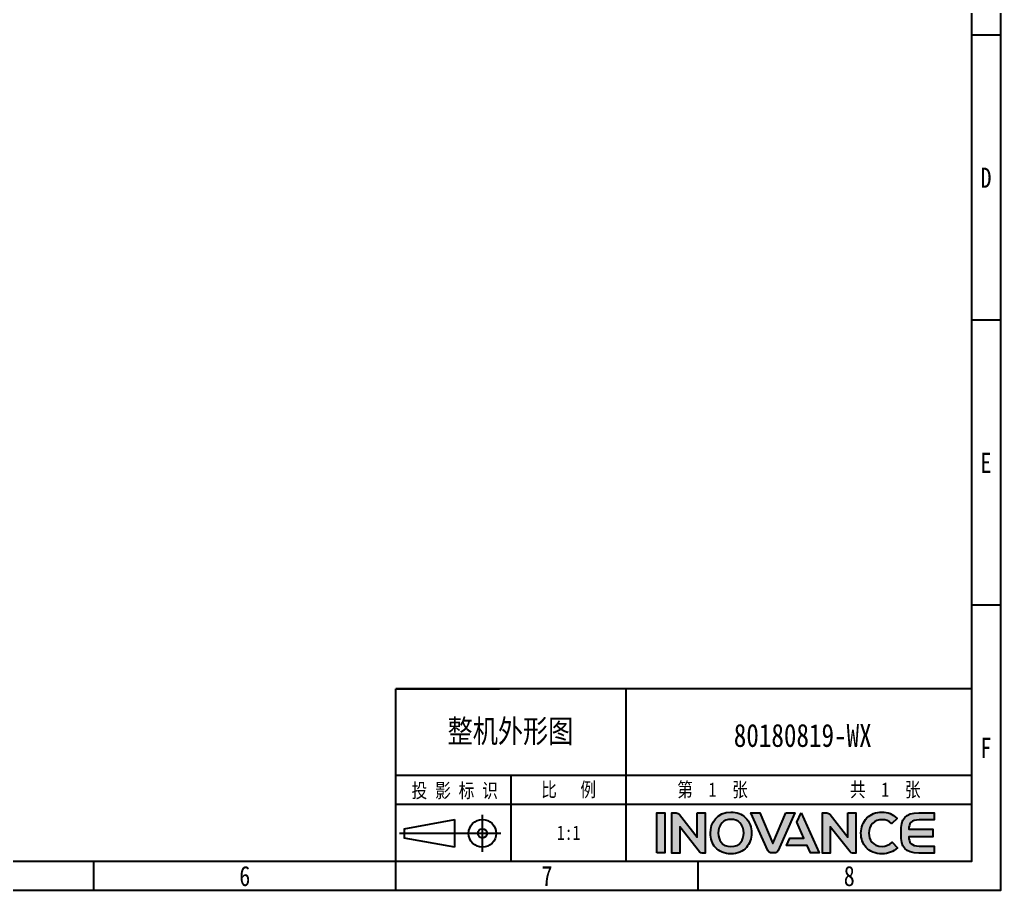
# Model space of a CAD drawing. Header units: millimetres. Extents: x 4086 to 8318, y 123 to 1549.
# Drawn here: x 7500 to 8318, y 123 to 849 of the extents above; entities that cross this region are included whole.
import ezdxf
from ezdxf.enums import TextEntityAlignment as Align

# ---------------------------------------------------------------- set-up
doc = ezdxf.new("R2010")
doc.units = ezdxf.units.MM
doc.layers.add('logo-蓝色', color=142, linetype='Continuous')
doc.styles.get("Standard").update_dxf_attribs({"font": ''})
doc.styles.get('Standard').set_extended_font_data('SimSun')

# ---------------------------------------------------------------- blocks, each defined once
blk = doc.blocks.new('3')
at = {"layer": 'logo-蓝色'}
h = blk.add_hatch(color=256, dxfattribs=at)
h.dxf.hatch_style = 1
edge = h.paths.add_edge_path(flags=16)
edge.add_spline(control_points=[(8086.01, 179.5), (8087.9, 181.44), (8090.43, 182.41), (8093.51, 182.41), (8093.51, 182.41), (8096.58, 182.41), (8099.08, 181.45), (8100.94, 179.56), (8100.94, 179.56), (8103, 177.46), (8104.15, 174.28), (8104.1, 170.85), (8104.1, 170.85), (8104, 165.5), (8101.17, 159.79), (8093.51, 159.79), (8093.51, 159.79), (8085.89, 159.79), (8083.02, 165.48), (8082.88, 170.8), (8082.88, 170.8), (8082.79, 174.2), (8083.93, 177.37), (8086.01, 179.5)], knot_values=[0, 0, 0, 0, 0.166667, 0.166667, 0.166667, 0.166667, 0.333333, 0.333333, 0.333333, 0.333333, 0.5, 0.5, 0.5, 0.5, 0.666667, 0.666667, 0.666667, 0.666667, 0.833333, 0.833333, 0.833333, 0.833333, 1, 1, 1, 1], degree=3, periodic=0)
edge = h.paths.add_edge_path()
edge.add_spline(control_points=[(8093.51, 188.49), (8081.7, 188.49), (8076.33, 179.37), (8076.33, 170.89), (8076.33, 170.89), (8076.33, 166.28), (8077.82, 162.06), (8080.52, 159), (8080.52, 159), (8083.59, 155.51), (8088.09, 153.67), (8093.51, 153.67), (8093.51, 153.67), (8098.9, 153.67), (8103.38, 155.54), (8106.45, 159.07), (8106.45, 159.07), (8109.1, 162.15), (8110.59, 166.36), (8110.64, 170.93), (8110.64, 170.93), (8110.69, 175.86), (8108.9, 180.53), (8105.72, 183.74), (8105.72, 183.74), (8102.65, 186.85), (8098.42, 188.49), (8093.51, 188.49)], knot_values=[0, 0, 0, 0, 0.142857, 0.142857, 0.142857, 0.142857, 0.285714, 0.285714, 0.285714, 0.285714, 0.428571, 0.428571, 0.428571, 0.428571, 0.571429, 0.571429, 0.571429, 0.571429, 0.714286, 0.714286, 0.714286, 0.714286, 0.857143, 0.857143, 0.857143, 0.857143, 1, 1, 1, 1], degree=3, periodic=0)
h = blk.add_hatch(color=256, dxfattribs=at)
h.dxf.hatch_style = 1
edge = h.paths.add_edge_path()
edge.add_spline(control_points=[(8227.72, 163.21), (8225.7, 161.18), (8222.57, 159.93), (8219.57, 159.93), (8219.57, 159.93), (8211.43, 159.93), (8208.46, 165.59), (8208.42, 170.9), (8208.42, 170.9), (8208.4, 174.08), (8209.53, 177.06), (8211.55, 179.1), (8211.55, 179.1), (8213.52, 181.09), (8216.3, 182.14), (8219.57, 182.14), (8219.57, 182.14), (8222.6, 182.14), (8225.38, 181.05), (8227.39, 179.08), (8227.39, 179.08), (8227.39, 179.08), (8227.53, 178.95), (8227.53, 178.95), (8227.53, 178.95), (8227.53, 178.95), (8231.98, 183.24), (8231.98, 183.24), (8231.98, 183.24), (8231.98, 183.24), (8231.83, 183.39), (8231.83, 183.39), (8231.83, 183.39), (8228.44, 186.73), (8224.21, 188.49), (8219.57, 188.49), (8219.57, 188.49), (8214.39, 188.49), (8209.99, 186.82), (8206.81, 183.65), (8206.81, 183.65), (8203.66, 180.45), (8201.85, 175.81), (8201.87, 170.89), (8201.87, 170.89), (8201.9, 166.26), (8203.39, 162.06), (8206.1, 159.03), (8206.1, 159.03), (8209.22, 155.52), (8213.88, 153.67), (8219.57, 153.67), (8219.57, 153.67), (8224.57, 153.67), (8228.96, 155.39), (8232.25, 158.63), (8232.25, 158.63), (8232.25, 158.63), (8232.41, 158.77), (8232.41, 158.77), (8232.41, 158.77), (8232.41, 158.77), (8227.87, 163.36), (8227.87, 163.36), (8227.87, 163.36), (8227.87, 163.36), (8227.72, 163.21), (8227.72, 163.21)], knot_values=[0, 0, 0, 0, 0.058824, 0.058824, 0.058824, 0.058824, 0.117647, 0.117647, 0.117647, 0.117647, 0.176471, 0.176471, 0.176471, 0.176471, 0.235294, 0.235294, 0.235294, 0.235294, 0.294118, 0.294118, 0.294118, 0.294118, 0.352941, 0.352941, 0.352941, 0.352941, 0.411765, 0.411765, 0.411765, 0.411765, 0.470588, 0.470588, 0.470588, 0.470588, 0.529412, 0.529412, 0.529412, 0.529412, 0.588235, 0.588235, 0.588235, 0.588235, 0.647059, 0.647059, 0.647059, 0.647059, 0.705882, 0.705882, 0.705882, 0.705882, 0.764706, 0.764706, 0.764706, 0.764706, 0.823529, 0.823529, 0.823529, 0.823529, 0.882353, 0.882353, 0.882353, 0.882353, 0.941176, 0.941176, 0.941176, 0.941176, 1, 1, 1, 1], degree=3, periodic=0)
h = blk.add_hatch(color=256, dxfattribs=at)
h.dxf.hatch_style = 1
edge = h.paths.add_edge_path()
edge.add_spline(control_points=[(8031.7, 154.38), (8031.7, 154.38), (8038.29, 154.38), (8038.29, 154.38), (8038.29, 154.38), (8038.29, 154.38), (8038.29, 187.78), (8038.29, 187.78), (8038.29, 187.78), (8038.29, 187.78), (8031.7, 187.78), (8031.7, 187.78), (8031.7, 187.78), (8031.7, 187.78), (8031.7, 154.38), (8031.7, 154.38)], knot_values=[0, 0, 0, 0, 0.25, 0.25, 0.25, 0.25, 0.5, 0.5, 0.5, 0.5, 0.75, 0.75, 0.75, 0.75, 1, 1, 1, 1], degree=3, periodic=1)
h = blk.add_hatch(color=256, dxfattribs=at)
h.dxf.hatch_style = 1
edge = h.paths.add_edge_path()
edge.add_spline(control_points=[(8065.4, 187.81), (8065.4, 187.81), (8065.4, 167.7), (8065.4, 167.7), (8065.4, 167.7), (8065.4, 167.7), (8050.66, 186.34), (8050.66, 186.34), (8050.66, 186.34), (8050, 187.21), (8048.96, 187.76), (8047.8, 187.76), (8047.8, 187.76), (8047.8, 187.76), (8044.19, 187.76), (8044.19, 187.76), (8044.19, 187.76), (8044.19, 187.76), (8044.19, 154.35), (8044.19, 154.35), (8044.19, 154.35), (8044.19, 154.35), (8050.83, 154.35), (8050.83, 154.35), (8050.83, 154.35), (8050.83, 154.35), (8050.83, 176.2), (8050.83, 176.2), (8050.83, 176.2), (8050.83, 176.2), (8067.37, 155.37), (8067.37, 155.37), (8067.37, 155.37), (8067.85, 154.75), (8068.59, 154.35), (8069.43, 154.35), (8069.43, 154.35), (8069.43, 154.35), (8072.04, 154.35), (8072.04, 154.35), (8072.04, 154.35), (8072.04, 154.35), (8072.04, 187.81), (8072.04, 187.81), (8072.04, 187.81), (8072.04, 187.81), (8065.4, 187.81), (8065.4, 187.81)], knot_values=[0, 0, 0, 0, 0.083333, 0.083333, 0.083333, 0.083333, 0.166667, 0.166667, 0.166667, 0.166667, 0.25, 0.25, 0.25, 0.25, 0.333333, 0.333333, 0.333333, 0.333333, 0.416667, 0.416667, 0.416667, 0.416667, 0.5, 0.5, 0.5, 0.5, 0.583333, 0.583333, 0.583333, 0.583333, 0.666667, 0.666667, 0.666667, 0.666667, 0.75, 0.75, 0.75, 0.75, 0.833333, 0.833333, 0.833333, 0.833333, 0.916667, 0.916667, 0.916667, 0.916667, 1, 1, 1, 1], degree=3, periodic=1)
h = blk.add_hatch(color=256, dxfattribs=at)
h.dxf.hatch_style = 1
edge = h.paths.add_edge_path()
edge.add_spline(control_points=[(8139.36, 187.79), (8139.36, 187.79), (8128.43, 162.25), (8128.43, 162.25), (8128.43, 162.25), (8128.43, 162.25), (8117.51, 187.79), (8117.51, 187.79), (8117.51, 187.79), (8117.51, 187.79), (8110.08, 187.79), (8110.08, 187.79), (8110.08, 187.79), (8110.08, 187.79), (8124.11, 156.52), (8124.11, 156.52), (8124.11, 156.52), (8124.67, 155.26), (8125.93, 154.38), (8127.39, 154.38), (8127.39, 154.38), (8127.39, 154.38), (8127.42, 154.38), (8127.42, 154.38), (8127.42, 154.38), (8127.42, 154.38), (8129.44, 154.38), (8129.44, 154.38), (8129.44, 154.38), (8129.44, 154.38), (8129.47, 154.38), (8129.47, 154.38), (8129.47, 154.38), (8130.93, 154.38), (8132.19, 155.26), (8132.75, 156.51), (8132.75, 156.51), (8132.75, 156.51), (8146.79, 187.79), (8146.79, 187.79), (8146.79, 187.79), (8146.79, 187.79), (8139.36, 187.79), (8139.36, 187.79)], knot_values=[0, 0, 0, 0, 0.090909, 0.090909, 0.090909, 0.090909, 0.181818, 0.181818, 0.181818, 0.181818, 0.272727, 0.272727, 0.272727, 0.272727, 0.363636, 0.363636, 0.363636, 0.363636, 0.454545, 0.454545, 0.454545, 0.454545, 0.545455, 0.545455, 0.545455, 0.545455, 0.636364, 0.636364, 0.636364, 0.636364, 0.727273, 0.727273, 0.727273, 0.727273, 0.818182, 0.818182, 0.818182, 0.818182, 0.909091, 0.909091, 0.909091, 0.909091, 1, 1, 1, 1], degree=3, periodic=1)
h = blk.add_hatch(color=256, dxfattribs=at)
h.dxf.hatch_style = 1
edge = h.paths.add_edge_path()
edge.add_spline(control_points=[(8151.93, 187.79), (8151.93, 187.79), (8148.45, 180.02), (8148.45, 180.02), (8148.45, 180.02), (8148.45, 180.02), (8154.21, 166.81), (8154.21, 166.81), (8154.21, 166.81), (8154.21, 166.81), (8142.53, 166.81), (8142.53, 166.81), (8142.53, 166.81), (8142.53, 166.81), (8139.73, 160.6), (8139.73, 160.6), (8139.73, 160.6), (8139.73, 160.6), (8156.89, 160.6), (8156.89, 160.6), (8156.89, 160.6), (8156.89, 160.6), (8159.67, 154.38), (8159.67, 154.38), (8159.67, 154.38), (8159.67, 154.38), (8166.92, 154.38), (8166.92, 154.38), (8166.92, 154.38), (8166.92, 154.38), (8151.93, 187.79), (8151.93, 187.79)], knot_values=[0, 0, 0, 0, 0.125, 0.125, 0.125, 0.125, 0.25, 0.25, 0.25, 0.25, 0.375, 0.375, 0.375, 0.375, 0.5, 0.5, 0.5, 0.5, 0.625, 0.625, 0.625, 0.625, 0.75, 0.75, 0.75, 0.75, 0.875, 0.875, 0.875, 0.875, 1, 1, 1, 1], degree=3, periodic=1)
h = blk.add_hatch(color=256, dxfattribs=at)
h.dxf.hatch_style = 1
edge = h.paths.add_edge_path()
edge.add_spline(control_points=[(8190.9, 187.81), (8190.9, 187.81), (8190.9, 167.7), (8190.9, 167.7), (8190.9, 167.7), (8190.9, 167.7), (8176.15, 186.34), (8176.15, 186.34), (8176.15, 186.34), (8175.5, 187.21), (8174.46, 187.76), (8173.29, 187.76), (8173.29, 187.76), (8173.29, 187.76), (8169.69, 187.76), (8169.69, 187.76), (8169.69, 187.76), (8169.69, 187.76), (8169.69, 154.35), (8169.69, 154.35), (8169.69, 154.35), (8169.69, 154.35), (8176.33, 154.35), (8176.33, 154.35), (8176.33, 154.35), (8176.33, 154.35), (8176.33, 176.2), (8176.33, 176.2), (8176.33, 176.2), (8176.33, 176.2), (8192.87, 155.37), (8192.87, 155.37), (8192.87, 155.37), (8193.35, 154.75), (8194.1, 154.35), (8194.93, 154.35), (8194.93, 154.35), (8194.93, 154.35), (8197.54, 154.35), (8197.54, 154.35), (8197.54, 154.35), (8197.54, 154.35), (8197.54, 187.81), (8197.54, 187.81), (8197.54, 187.81), (8197.54, 187.81), (8190.9, 187.81), (8190.9, 187.81)], knot_values=[0, 0, 0, 0, 0.083333, 0.083333, 0.083333, 0.083333, 0.166667, 0.166667, 0.166667, 0.166667, 0.25, 0.25, 0.25, 0.25, 0.333333, 0.333333, 0.333333, 0.333333, 0.416667, 0.416667, 0.416667, 0.416667, 0.5, 0.5, 0.5, 0.5, 0.583333, 0.583333, 0.583333, 0.583333, 0.666667, 0.666667, 0.666667, 0.666667, 0.75, 0.75, 0.75, 0.75, 0.833333, 0.833333, 0.833333, 0.833333, 0.916667, 0.916667, 0.916667, 0.916667, 1, 1, 1, 1], degree=3, periodic=1)
h = blk.add_hatch(color=256, dxfattribs=at)
h.dxf.hatch_style = 1
edge = h.paths.add_edge_path()
edge.add_spline(control_points=[(8250.3, 181.96), (8250.3, 181.96), (8262.8, 181.96), (8262.8, 181.96), (8262.8, 181.96), (8262.8, 181.96), (8262.8, 187.79), (8262.8, 187.79), (8262.8, 187.79), (8262.8, 187.79), (8250.14, 187.79), (8250.14, 187.79), (8250.14, 187.79), (8238.49, 187.79), (8235.29, 183.33), (8235.29, 171.49), (8235.29, 171.49), (8235.29, 171.49), (8235.29, 171.09), (8235.29, 171.09), (8235.29, 171.09), (8235.29, 171.09), (8235.29, 171.07), (8235.29, 171.07), (8235.29, 171.07), (8235.29, 171.07), (8235.29, 171.06), (8235.29, 171.06), (8235.29, 171.06), (8235.29, 171.06), (8235.29, 171.06), (8235.29, 171.06), (8235.29, 171.06), (8235.29, 171.06), (8235.29, 170.65), (8235.29, 170.65), (8235.29, 170.65), (8235.29, 158.82), (8238.49, 154.36), (8250.14, 154.36), (8250.14, 154.36), (8250.14, 154.36), (8262.8, 154.36), (8262.8, 154.36), (8262.8, 154.36), (8262.8, 154.36), (8262.8, 160.18), (8262.8, 160.18), (8262.8, 160.18), (8262.8, 160.18), (8250.3, 160.18), (8250.3, 160.18), (8250.3, 160.18), (8247.22, 160.18), (8244.91, 160.74), (8243.48, 162.35), (8243.48, 162.35), (8242.37, 163.61), (8241.85, 165.63), (8241.72, 167.96), (8241.72, 167.96), (8241.72, 167.96), (8261.71, 167.96), (8261.71, 167.96), (8261.71, 167.96), (8261.71, 167.96), (8261.71, 171.07), (8261.71, 171.07), (8261.71, 171.07), (8261.71, 171.07), (8261.71, 174.19), (8261.71, 174.19), (8261.71, 174.19), (8261.71, 174.19), (8241.72, 174.19), (8241.72, 174.19), (8241.72, 174.19), (8241.85, 176.5), (8242.37, 178.53), (8243.48, 179.8), (8243.48, 179.8), (8244.91, 181.41), (8247.22, 181.96), (8250.3, 181.96)], knot_values=[0, 0, 0, 0, 0.047619, 0.047619, 0.047619, 0.047619, 0.095238, 0.095238, 0.095238, 0.095238, 0.142857, 0.142857, 0.142857, 0.142857, 0.190476, 0.190476, 0.190476, 0.190476, 0.238095, 0.238095, 0.238095, 0.238095, 0.285714, 0.285714, 0.285714, 0.285714, 0.333333, 0.333333, 0.333333, 0.333333, 0.380952, 0.380952, 0.380952, 0.380952, 0.428571, 0.428571, 0.428571, 0.428571, 0.47619, 0.47619, 0.47619, 0.47619, 0.52381, 0.52381, 0.52381, 0.52381, 0.571429, 0.571429, 0.571429, 0.571429, 0.619048, 0.619048, 0.619048, 0.619048, 0.666667, 0.666667, 0.666667, 0.666667, 0.714286, 0.714286, 0.714286, 0.714286, 0.761905, 0.761905, 0.761905, 0.761905, 0.809524, 0.809524, 0.809524, 0.809524, 0.857143, 0.857143, 0.857143, 0.857143, 0.904762, 0.904762, 0.904762, 0.904762, 0.952381, 0.952381, 0.952381, 0.952381, 1, 1, 1, 1], degree=3, periodic=0)
at = {"color": 2}
for p, q in [((8318.12, 836.02), (8294.12, 836.02)), ((8318.12, 598.42), (8294.12, 598.42)), ((8318.12, 360.82), (8294.12, 360.82)), ((8294.12, 291.22), (7814.12, 291.22)), ((7814.12, 147.22), (7814.12, 291.22)), ((7814.12, 291.22), (7900.52, 291.22)), ((8006.12, 147.22), (8006.12, 291.22)), ((7814.12, 147.22), (7814.12, 219.22)), ((7814.12, 219.22), (7900.52, 219.22)), ((7814.12, 219.22), (8294.12, 219.22)), ((7910.12, 147.22), (7910.12, 219.22)), ((7814.12, 195.22), (8006.12, 195.22)), ((7820.96, 174.56), (7863.2, 182.24)), ((7863.2, 159.2), (7863.2, 182.24)), ((7886.24, 155.36), (7886.24, 186.08)), ((7820.96, 174.56), (7820.96, 166.88)), ((7901.6, 170.72), (7817.12, 170.72)), ((7863.2, 159.2), (7820.96, 166.88)), ((7562.12, 123.22), (7562.12, 147.22)), ((7814.12, 123.22), (7814.12, 147.22)), ((8066.12, 123.22), (8066.12, 147.22))]:
    blk.add_line(p, q, dxfattribs=at)
for points in [[(6302.12, 123.22), (6302.12, 1548.82), (8318.12, 1548.82), (8318.12, 123.22)], [(6422.12, 147.22), (6422.12, 1524.82), (8294.12, 1524.82), (8294.12, 147.22)], [(8006.12, 195.22), (8294.12, 195.22), (8294.12, 147.22), (8006.12, 147.22)]]:
    blk.add_lwpolyline(points, close=True, dxfattribs=at)
for radius in [11.52, 3.84]:
    blk.add_circle((7886.24, 170.72), radius, dxfattribs=at)
at = {"layer": 'logo-蓝色'}
for points, knots in [([(8093.51, 188.49), (8081.7, 188.49), (8076.33, 179.37), (8076.33, 170.89), (8076.33, 170.89), (8076.33, 166.28), (8077.82, 162.06), (8080.52, 159), (8080.52, 159), (8083.59, 155.51), (8088.09, 153.67), (8093.51, 153.67), (8093.51, 153.67), (8098.9, 153.67), (8103.38, 155.54), (8106.45, 159.07), (8106.45, 159.07), (8109.1, 162.15), (8110.59, 166.36), (8110.64, 170.93), (8110.64, 170.93), (8110.69, 175.86), (8108.9, 180.53), (8105.72, 183.74), (8105.72, 183.74), (8102.65, 186.85), (8098.42, 188.49), (8093.51, 188.49)], [0, 0, 0, 0, 0.142857, 0.142857, 0.142857, 0.142857, 0.285714, 0.285714, 0.285714, 0.285714, 0.428571, 0.428571, 0.428571, 0.428571, 0.571429, 0.571429, 0.571429, 0.571429, 0.714286, 0.714286, 0.714286, 0.714286, 0.857143, 0.857143, 0.857143, 0.857143, 1, 1, 1, 1]), ([(8227.72, 163.21), (8225.7, 161.18), (8222.57, 159.93), (8219.57, 159.93), (8219.57, 159.93), (8211.43, 159.93), (8208.46, 165.59), (8208.42, 170.9), (8208.42, 170.9), (8208.4, 174.08), (8209.53, 177.06), (8211.55, 179.1), (8211.55, 179.1), (8213.52, 181.09), (8216.3, 182.14), (8219.57, 182.14), (8219.57, 182.14), (8222.6, 182.14), (8225.38, 181.05), (8227.39, 179.08), (8227.39, 179.08), (8227.39, 179.08), (8227.53, 178.95), (8227.53, 178.95), (8227.53, 178.95), (8227.53, 178.95), (8231.98, 183.24), (8231.98, 183.24), (8231.98, 183.24), (8231.98, 183.24), (8231.83, 183.39), (8231.83, 183.39), (8231.83, 183.39), (8228.44, 186.73), (8224.21, 188.49), (8219.57, 188.49), (8219.57, 188.49), (8214.39, 188.49), (8209.99, 186.82), (8206.81, 183.65), (8206.81, 183.65), (8203.66, 180.45), (8201.85, 175.81), (8201.87, 170.89), (8201.87, 170.89), (8201.9, 166.26), (8203.39, 162.06), (8206.1, 159.03), (8206.1, 159.03), (8209.22, 155.52), (8213.88, 153.67), (8219.57, 153.67), (8219.57, 153.67), (8224.57, 153.67), (8228.96, 155.39), (8232.25, 158.63), (8232.25, 158.63), (8232.25, 158.63), (8232.41, 158.77), (8232.41, 158.77), (8232.41, 158.77), (8232.41, 158.77), (8227.87, 163.36), (8227.87, 163.36), (8227.87, 163.36), (8227.87, 163.36), (8227.72, 163.21), (8227.72, 163.21)], [0, 0, 0, 0, 0.058824, 0.058824, 0.058824, 0.058824, 0.117647, 0.117647, 0.117647, 0.117647, 0.176471, 0.176471, 0.176471, 0.176471, 0.235294, 0.235294, 0.235294, 0.235294, 0.294118, 0.294118, 0.294118, 0.294118, 0.352941, 0.352941, 0.352941, 0.352941, 0.411765, 0.411765, 0.411765, 0.411765, 0.470588, 0.470588, 0.470588, 0.470588, 0.529412, 0.529412, 0.529412, 0.529412, 0.588235, 0.588235, 0.588235, 0.588235, 0.647059, 0.647059, 0.647059, 0.647059, 0.705882, 0.705882, 0.705882, 0.705882, 0.764706, 0.764706, 0.764706, 0.764706, 0.823529, 0.823529, 0.823529, 0.823529, 0.882353, 0.882353, 0.882353, 0.882353, 0.941176, 0.941176, 0.941176, 0.941176, 1, 1, 1, 1]), ([(8031.7, 154.38), (8031.7, 154.38), (8038.29, 154.38), (8038.29, 154.38), (8038.29, 154.38), (8038.29, 154.38), (8038.29, 187.78), (8038.29, 187.78), (8038.29, 187.78), (8038.29, 187.78), (8031.7, 187.78), (8031.7, 187.78), (8031.7, 187.78), (8031.7, 187.78), (8031.7, 154.38), (8031.7, 154.38)], [0, 0, 0, 0, 0.25, 0.25, 0.25, 0.25, 0.5, 0.5, 0.5, 0.5, 0.75, 0.75, 0.75, 0.75, 1, 1, 1, 1]), ([(8065.4, 187.81), (8065.4, 187.81), (8065.4, 167.7), (8065.4, 167.7), (8065.4, 167.7), (8065.4, 167.7), (8050.66, 186.34), (8050.66, 186.34), (8050.66, 186.34), (8050, 187.21), (8048.96, 187.76), (8047.8, 187.76), (8047.8, 187.76), (8047.8, 187.76), (8044.19, 187.76), (8044.19, 187.76), (8044.19, 187.76), (8044.19, 187.76), (8044.19, 154.35), (8044.19, 154.35), (8044.19, 154.35), (8044.19, 154.35), (8050.83, 154.35), (8050.83, 154.35), (8050.83, 154.35), (8050.83, 154.35), (8050.83, 176.2), (8050.83, 176.2), (8050.83, 176.2), (8050.83, 176.2), (8067.37, 155.37), (8067.37, 155.37), (8067.37, 155.37), (8067.85, 154.75), (8068.59, 154.35), (8069.43, 154.35), (8069.43, 154.35), (8069.43, 154.35), (8072.04, 154.35), (8072.04, 154.35), (8072.04, 154.35), (8072.04, 154.35), (8072.04, 187.81), (8072.04, 187.81), (8072.04, 187.81), (8072.04, 187.81), (8065.4, 187.81), (8065.4, 187.81)], [0, 0, 0, 0, 0.083333, 0.083333, 0.083333, 0.083333, 0.166667, 0.166667, 0.166667, 0.166667, 0.25, 0.25, 0.25, 0.25, 0.333333, 0.333333, 0.333333, 0.333333, 0.416667, 0.416667, 0.416667, 0.416667, 0.5, 0.5, 0.5, 0.5, 0.583333, 0.583333, 0.583333, 0.583333, 0.666667, 0.666667, 0.666667, 0.666667, 0.75, 0.75, 0.75, 0.75, 0.833333, 0.833333, 0.833333, 0.833333, 0.916667, 0.916667, 0.916667, 0.916667, 1, 1, 1, 1]), ([(8086.01, 179.5), (8087.9, 181.44), (8090.43, 182.41), (8093.51, 182.41), (8093.51, 182.41), (8096.58, 182.41), (8099.08, 181.45), (8100.94, 179.56), (8100.94, 179.56), (8103, 177.46), (8104.15, 174.28), (8104.1, 170.85), (8104.1, 170.85), (8104, 165.5), (8101.17, 159.79), (8093.51, 159.79), (8093.51, 159.79), (8085.89, 159.79), (8083.02, 165.48), (8082.88, 170.8), (8082.88, 170.8), (8082.79, 174.2), (8083.93, 177.37), (8086.01, 179.5)], [0, 0, 0, 0, 0.166667, 0.166667, 0.166667, 0.166667, 0.333333, 0.333333, 0.333333, 0.333333, 0.5, 0.5, 0.5, 0.5, 0.666667, 0.666667, 0.666667, 0.666667, 0.833333, 0.833333, 0.833333, 0.833333, 1, 1, 1, 1]), ([(8139.36, 187.79), (8139.36, 187.79), (8128.43, 162.25), (8128.43, 162.25), (8128.43, 162.25), (8128.43, 162.25), (8117.51, 187.79), (8117.51, 187.79), (8117.51, 187.79), (8117.51, 187.79), (8110.08, 187.79), (8110.08, 187.79), (8110.08, 187.79), (8110.08, 187.79), (8124.11, 156.52), (8124.11, 156.52), (8124.11, 156.52), (8124.67, 155.26), (8125.93, 154.38), (8127.39, 154.38), (8127.39, 154.38), (8127.39, 154.38), (8127.42, 154.38), (8127.42, 154.38), (8127.42, 154.38), (8127.42, 154.38), (8129.44, 154.38), (8129.44, 154.38), (8129.44, 154.38), (8129.44, 154.38), (8129.47, 154.38), (8129.47, 154.38), (8129.47, 154.38), (8130.93, 154.38), (8132.19, 155.26), (8132.75, 156.51), (8132.75, 156.51), (8132.75, 156.51), (8146.79, 187.79), (8146.79, 187.79), (8146.79, 187.79), (8146.79, 187.79), (8139.36, 187.79), (8139.36, 187.79)], [0, 0, 0, 0, 0.090909, 0.090909, 0.090909, 0.090909, 0.181818, 0.181818, 0.181818, 0.181818, 0.272727, 0.272727, 0.272727, 0.272727, 0.363636, 0.363636, 0.363636, 0.363636, 0.454545, 0.454545, 0.454545, 0.454545, 0.545455, 0.545455, 0.545455, 0.545455, 0.636364, 0.636364, 0.636364, 0.636364, 0.727273, 0.727273, 0.727273, 0.727273, 0.818182, 0.818182, 0.818182, 0.818182, 0.909091, 0.909091, 0.909091, 0.909091, 1, 1, 1, 1]), ([(8151.93, 187.79), (8151.93, 187.79), (8148.45, 180.02), (8148.45, 180.02), (8148.45, 180.02), (8148.45, 180.02), (8154.21, 166.81), (8154.21, 166.81), (8154.21, 166.81), (8154.21, 166.81), (8142.53, 166.81), (8142.53, 166.81), (8142.53, 166.81), (8142.53, 166.81), (8139.73, 160.6), (8139.73, 160.6), (8139.73, 160.6), (8139.73, 160.6), (8156.89, 160.6), (8156.89, 160.6), (8156.89, 160.6), (8156.89, 160.6), (8159.67, 154.38), (8159.67, 154.38), (8159.67, 154.38), (8159.67, 154.38), (8166.92, 154.38), (8166.92, 154.38), (8166.92, 154.38), (8166.92, 154.38), (8151.93, 187.79), (8151.93, 187.79)], [0, 0, 0, 0, 0.125, 0.125, 0.125, 0.125, 0.25, 0.25, 0.25, 0.25, 0.375, 0.375, 0.375, 0.375, 0.5, 0.5, 0.5, 0.5, 0.625, 0.625, 0.625, 0.625, 0.75, 0.75, 0.75, 0.75, 0.875, 0.875, 0.875, 0.875, 1, 1, 1, 1]), ([(8190.9, 187.81), (8190.9, 187.81), (8190.9, 167.7), (8190.9, 167.7), (8190.9, 167.7), (8190.9, 167.7), (8176.15, 186.34), (8176.15, 186.34), (8176.15, 186.34), (8175.5, 187.21), (8174.46, 187.76), (8173.29, 187.76), (8173.29, 187.76), (8173.29, 187.76), (8169.69, 187.76), (8169.69, 187.76), (8169.69, 187.76), (8169.69, 187.76), (8169.69, 154.35), (8169.69, 154.35), (8169.69, 154.35), (8169.69, 154.35), (8176.33, 154.35), (8176.33, 154.35), (8176.33, 154.35), (8176.33, 154.35), (8176.33, 176.2), (8176.33, 176.2), (8176.33, 176.2), (8176.33, 176.2), (8192.87, 155.37), (8192.87, 155.37), (8192.87, 155.37), (8193.35, 154.75), (8194.1, 154.35), (8194.93, 154.35), (8194.93, 154.35), (8194.93, 154.35), (8197.54, 154.35), (8197.54, 154.35), (8197.54, 154.35), (8197.54, 154.35), (8197.54, 187.81), (8197.54, 187.81), (8197.54, 187.81), (8197.54, 187.81), (8190.9, 187.81), (8190.9, 187.81)], [0, 0, 0, 0, 0.083333, 0.083333, 0.083333, 0.083333, 0.166667, 0.166667, 0.166667, 0.166667, 0.25, 0.25, 0.25, 0.25, 0.333333, 0.333333, 0.333333, 0.333333, 0.416667, 0.416667, 0.416667, 0.416667, 0.5, 0.5, 0.5, 0.5, 0.583333, 0.583333, 0.583333, 0.583333, 0.666667, 0.666667, 0.666667, 0.666667, 0.75, 0.75, 0.75, 0.75, 0.833333, 0.833333, 0.833333, 0.833333, 0.916667, 0.916667, 0.916667, 0.916667, 1, 1, 1, 1]), ([(8250.3, 181.96), (8250.3, 181.96), (8262.8, 181.96), (8262.8, 181.96), (8262.8, 181.96), (8262.8, 181.96), (8262.8, 187.79), (8262.8, 187.79), (8262.8, 187.79), (8262.8, 187.79), (8250.14, 187.79), (8250.14, 187.79), (8250.14, 187.79), (8238.49, 187.79), (8235.29, 183.33), (8235.29, 171.49), (8235.29, 171.49), (8235.29, 171.49), (8235.29, 171.09), (8235.29, 171.09), (8235.29, 171.09), (8235.29, 171.09), (8235.29, 171.07), (8235.29, 171.07), (8235.29, 171.07), (8235.29, 171.07), (8235.29, 171.06), (8235.29, 171.06), (8235.29, 171.06), (8235.29, 171.06), (8235.29, 171.06), (8235.29, 171.06), (8235.29, 171.06), (8235.29, 171.06), (8235.29, 170.65), (8235.29, 170.65), (8235.29, 170.65), (8235.29, 158.82), (8238.49, 154.36), (8250.14, 154.36), (8250.14, 154.36), (8250.14, 154.36), (8262.8, 154.36), (8262.8, 154.36), (8262.8, 154.36), (8262.8, 154.36), (8262.8, 160.18), (8262.8, 160.18), (8262.8, 160.18), (8262.8, 160.18), (8250.3, 160.18), (8250.3, 160.18), (8250.3, 160.18), (8247.22, 160.18), (8244.91, 160.74), (8243.48, 162.35), (8243.48, 162.35), (8242.37, 163.61), (8241.85, 165.63), (8241.72, 167.96), (8241.72, 167.96), (8241.72, 167.96), (8261.71, 167.96), (8261.71, 167.96), (8261.71, 167.96), (8261.71, 167.96), (8261.71, 171.07), (8261.71, 171.07), (8261.71, 171.07), (8261.71, 171.07), (8261.71, 174.19), (8261.71, 174.19), (8261.71, 174.19), (8261.71, 174.19), (8241.72, 174.19), (8241.72, 174.19), (8241.72, 174.19), (8241.85, 176.5), (8242.37, 178.53), (8243.48, 179.8), (8243.48, 179.8), (8244.91, 181.41), (8247.22, 181.96), (8250.3, 181.96)], [0, 0, 0, 0, 0.047619, 0.047619, 0.047619, 0.047619, 0.095238, 0.095238, 0.095238, 0.095238, 0.142857, 0.142857, 0.142857, 0.142857, 0.190476, 0.190476, 0.190476, 0.190476, 0.238095, 0.238095, 0.238095, 0.238095, 0.285714, 0.285714, 0.285714, 0.285714, 0.333333, 0.333333, 0.333333, 0.333333, 0.380952, 0.380952, 0.380952, 0.380952, 0.428571, 0.428571, 0.428571, 0.428571, 0.47619, 0.47619, 0.47619, 0.47619, 0.52381, 0.52381, 0.52381, 0.52381, 0.571429, 0.571429, 0.571429, 0.571429, 0.619048, 0.619048, 0.619048, 0.619048, 0.666667, 0.666667, 0.666667, 0.666667, 0.714286, 0.714286, 0.714286, 0.714286, 0.761905, 0.761905, 0.761905, 0.761905, 0.809524, 0.809524, 0.809524, 0.809524, 0.857143, 0.857143, 0.857143, 0.857143, 0.904762, 0.904762, 0.904762, 0.904762, 0.952381, 0.952381, 0.952381, 0.952381, 1, 1, 1, 1])]:
    blk.add_open_spline(points, degree=3, knots=knots, dxfattribs=at)
at = {"color": 2, "width": 0.8}
for s, height, p in [('D', 16.8, (8306.12, 717.22)), ('E', 16.8, (8306.12, 479.62)), ('F', 16.8, (8306.12, 242.02)), ('投 影 标 识', 12, (7863.17, 206.43)), ('比   例', 12, (7958.12, 207.22)), ('第     张', 12, (8078.12, 207.22)), ('共     张', 12, (8222.12, 207.22)), ('6', 16.8, (7688.12, 135.22)), ('7', 16.8, (7940.12, 135.22)), ('8', 16.8, (8192.12, 135.22))]:
    blk.add_text(s, height=height, dxfattribs=at).set_placement(p, align=Align.MIDDLE_CENTER)
for tag, height, p in [('整机外形图', 19.2, (7909.61, 256.24)), ('当前页', 12, (8078.12, 207.22)), ('总页数', 12, (8222.12, 207.22))]:
    blk.add_attdef(tag, text='', height=height, dxfattribs=at).set_placement(p, align=Align.MIDDLE)
at = {"color": 7, "width": 0.8}
for tag, height, p in [('编号', 19.2, (8153.31, 252.27)), ('比例', 12, (7958.12, 171.22))]:
    blk.add_attdef(tag, text='', height=height, dxfattribs=at).set_placement(p, align=Align.MIDDLE)

msp = doc.modelspace()

# ---------------------------------------------------------------- block references
msp.add_blockref('3', (0, 0)).add_auto_attribs({'比例': '1:1', '总页数': '1', '当前页': '1', '整机外形图': '整机外形图', '编号': '80180819-WX'})

doc.saveas('drawing.dxf')
